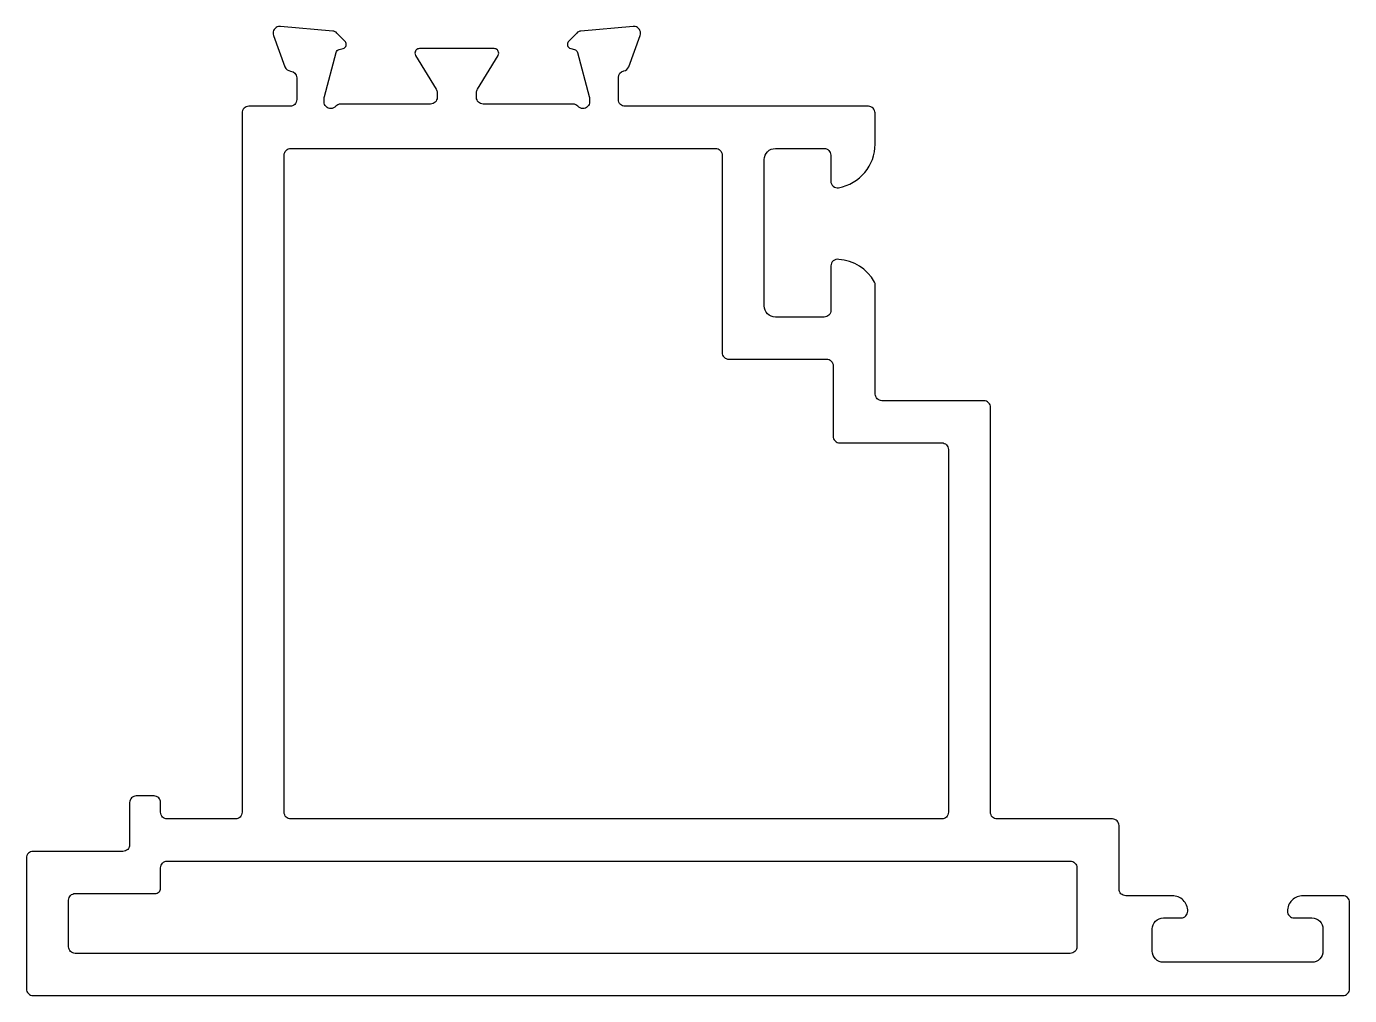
# Model space of a CAD drawing. Extents: x 322 to 381.7, y 559.7 to 603.4.
import ezdxf

# ---------------------------------------------------------------- set-up
doc = ezdxf.new("R2010")
doc.units = 0
doc.layers.get('0').update_dxf_attribs({"linetype": 'CONTINUOUS'})

msp = doc.modelspace()

# ---------------------------------------------------------------- linework, layer by layer
at = {"color": 0}
for points in [[(347.04, 603.206, 0.176327), (346.854, 603.119), (346.49, 602.755, 0.198912), (346.431, 602.614, 0.065543), (346.438, 602.562, 0.267949), (346.58, 602.421), (346.749, 602.375, -0.267949), (346.89, 602.234), (347.421, 600.252, -0.065543), (347.431, 600.174), (347.431, 600.014, -0.414214), (347.131, 599.714, -0.213422), (346.908, 599.814, 0.213422), (346.684, 599.914), (342.631, 599.914, -0.415222), (342.331, 600.214), (342.331, 600.435, -0.137852), (342.375, 600.591), (343.302, 602.11, 0.137852), (343.331, 602.214, 0.414214), (343.131, 602.414), (339.755, 602.414, 0.414214), (339.555, 602.214, 0.137852), (339.584, 602.11), (340.511, 600.591, -0.137852), (340.555, 600.435), (340.555, 600.214, -0.414214), (340.255, 599.914), (336.202, 599.914, 0.213422), (335.979, 599.814, -0.213422), (335.755, 599.714, -0.414214), (335.455, 600.014), (335.455, 600.174, -0.065543), (335.465, 600.252), (335.996, 602.234, -0.267949), (336.138, 602.375), (336.307, 602.421, 0.267949), (336.448, 602.562, 0.065543), (336.455, 602.614, 0.198912), (336.397, 602.755), (336.033, 603.119, 0.176327), (335.847, 603.206), (333.481, 603.413, 0.02182), (333.455, 603.414, 0.414214), (333.155, 603.114, 0.091642), (333.173, 603.013), (333.687, 601.601, 0.29178), (333.943, 601.404, -0.389204), (334.217, 601.105), (334.217, 600.114, -0.414214), (333.917, 599.814), (332.053, 599.814, 0.414214), (331.753, 599.514), (331.753, 567.98, -0.414214), (331.453, 567.68), (328.379, 567.68, -0.414214), (328.079, 567.98), (328.079, 568.42, 0.414214), (327.779, 568.72), (326.979, 568.72, 0.414214), (326.679, 568.42), (326.679, 566.52, -0.414214), (326.379, 566.22), (322.324, 566.22, 0.414214), (322.024, 565.92), (322.024, 560.02, 0.414214), (322.324, 559.72), (381.424, 559.72, 0.414214), (381.724, 560.02), (381.724, 563.92, 0.414214), (381.424, 564.22), (379.624, 564.22, 0.414214), (378.924, 563.52, 0.414214), (379.224, 563.22), (380.024, 563.22, -0.414214), (380.524, 562.72), (380.524, 561.72, -0.414214), (380.024, 561.22), (373.324, 561.22, -0.414214), (372.824, 561.72), (372.824, 562.72, -0.414214), (373.324, 563.22), (374.124, 563.22, 0.414214), (374.424, 563.52, 0.414214), (373.724, 564.22), (371.624, 564.22, -0.414214), (371.324, 564.52), (371.324, 567.38, 0.414214), (371.024, 567.68), (365.824, 567.68, -0.414214), (365.524, 567.98), (365.524, 586.239, 0.414214), (365.224, 586.539), (360.623, 586.539, -0.414214), (360.323, 586.839), (360.323, 591.748, 0.124831), (360.287, 591.891, 0.260328), (358.676, 592.911, 0.467306), (358.323, 592.616), (358.323, 590.614, -0.414214), (358.023, 590.314), (355.815, 590.314, -0.414214), (355.315, 590.814), (355.315, 597.414, -0.414214), (355.815, 597.914), (358.015, 597.914, -0.414214), (358.315, 597.614), (358.315, 596.441, 0.46718), (358.668, 596.145, 0.363159), (360.315, 598.114), (360.315, 599.514, 0.414214), (360.015, 599.814), (349.033, 599.814, -0.414214), (348.733, 600.114), (348.733, 601.114, -0.358605), (348.976, 601.409, 0.26287), (349.2, 601.601), (349.714, 603.013, 0.091642), (349.731, 603.114, 0.414214), (349.431, 603.414, 0.02182), (349.405, 603.413)], [(358.723, 584.639), (363.324, 584.639, -0.414214), (363.624, 584.339), (363.624, 567.98, -0.414214), (363.324, 567.68), (333.953, 567.68, -0.414214), (333.653, 567.98), (333.653, 597.614, -0.414214), (333.953, 597.914), (353.115, 597.914, -0.414214), (353.415, 597.614), (353.415, 588.714, 0.414214), (353.715, 588.414), (358.123, 588.414, -0.414214), (358.423, 588.114), (358.423, 584.939, 0.414214)], [(323.924, 561.92), (323.924, 564.02, -0.414214), (324.224, 564.32), (327.829, 564.32, 0.414214), (328.079, 564.57), (328.079, 565.48, -0.414214), (328.379, 565.78), (369.124, 565.78, -0.414214), (369.424, 565.48), (369.424, 561.92, -0.414214), (369.124, 561.62), (324.224, 561.62, -0.414214)]]:
    msp.add_lwpolyline(points, format="xyb", close=True, dxfattribs=at)

doc.saveas('drawing.dxf')
